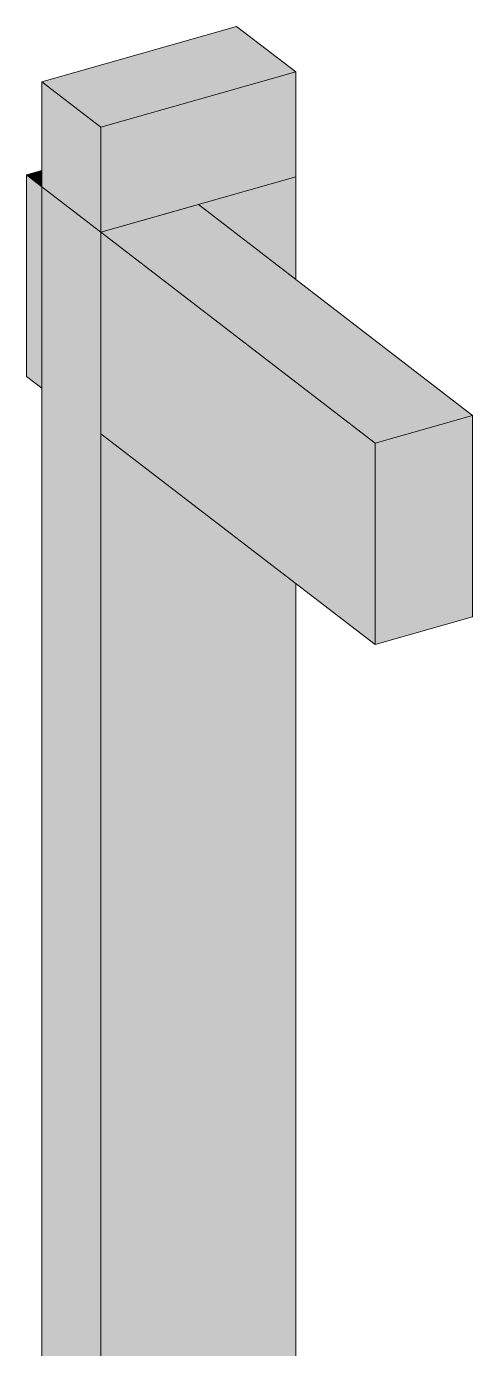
# Model space of a CAD drawing. Header units: metres. Extents: x 34 to 87, y -2.3 to 19.3.
# Drawn here: x 62.774 to 63.361, y 16.837 to 18.577 of the extents above; entities that cross this region are included whole.
import ezdxf

# ---------------------------------------------------------------- set-up
doc = ezdxf.new("R2010")
doc.units = ezdxf.units.M
doc.layers.add('A-COLS', color=7, linetype='Continuous', lineweight=5)
doc.layers.add('S-BEAM', color=7, linetype='Continuous', lineweight=5)

# ---------------------------------------------------------------- blocks, each defined once
blk = doc.blocks.new('IFC_ifc-5-3D_DT_01')
at = {"layer": 'A-COLS', "true_color": 0x7f7f7f}
blk.add_hatch(color=8, dxfattribs=at).paths.add_polyline_path([(-24.3512, 18.4443), (-24.0948, 18.5171), (-24.1727, 18.5771), (-24.4291, 18.5042), (-24.3765, 18.4638)])
at = {"layer": 'A-COLS', "true_color": 0x373737}
for points in [[(-24.3512, 18.3061), (-24.3512, 18.4443), (-24.4291, 18.5042), (-24.4291, 18.366), (-24.3985, 18.3425)], [(-24.3512, 18.3061), (-24.0948, 18.3789), (-24.0948, 18.5171), (-24.3512, 18.4443), (-24.3512, 18.3425)], [(-24.3512, 15.6099), (-24.3512, 18.3061), (-24.4291, 18.366), (-24.4291, 15.6698)]]:
    blk.add_hatch(color=250, dxfattribs=at).paths.add_polyline_path(points)
h = blk.add_hatch(color=250, dxfattribs=at)
h.paths.add_polyline_path([(-24.3512, 15.6099), (-24.0948, 15.6827), (-24.0948, 17.8437), (-24.3512, 18.0409), (-24.3512, 15.6463)])
h.paths.add_polyline_path([(-24.0948, 18.2439), (-24.0948, 18.3789), (-24.223, 18.3425), (-24.1757, 18.3061)])
at = {"layer": 'S-BEAM', "true_color": 0x767657}
for points in [[(-24.4291, 18.366), (-24.4291, 18.3874), (-24.4493, 18.3816)], [(-24.4291, 18.1008), (-24.4291, 18.366), (-24.4493, 18.3816), (-24.4493, 18.1164)], [(-23.9904, 18.0285), (-23.8622, 18.065), (-24.223, 18.3425), (-24.3512, 18.3061), (-24.0948, 18.1089)], [(-23.9904, 17.7633), (-23.9904, 18.0285), (-24.3512, 18.3061), (-24.3512, 18.0409), (-24.0948, 17.8437)]]:
    blk.add_hatch(color=47, dxfattribs=at).paths.add_polyline_path(points)
at = {"layer": 'S-BEAM', "true_color": 0x7f7f7f}
blk.add_hatch(color=8, dxfattribs=at).paths.add_polyline_path([(-23.9904, 17.7633), (-23.8622, 17.7997), (-23.8622, 18.065), (-23.9904, 18.0285)])
at = {"layer": 'A-COLS', "color": 253, "lineweight": 18, "true_color": 0xaaaaaa}
for p, q in [((-24.1727, 18.5771), (-24.4291, 18.5042)), ((-24.0948, 18.5171), (-24.1727, 18.5771)), ((-24.4291, 18.5042), (-24.3512, 18.4443)), ((-24.4291, 18.5042), (-24.4291, 18.366)), ((-24.3512, 18.4443), (-24.0948, 18.5171)), ((-24.0948, 18.3789), (-24.0948, 18.5171)), ((-24.3512, 18.4443), (-24.3512, 18.3061)), ((-24.4291, 18.366), (-24.3512, 18.3061)), ((-24.4291, 18.366), (-24.4291, 15.6698)), ((-24.3512, 18.3061), (-24.4291, 18.366)), ((-24.3512, 18.3061), (-24.0948, 18.3789)), ((-24.0948, 18.3789), (-24.3512, 18.3061)), ((-24.0948, 18.2439), (-24.0948, 18.3789)), ((-24.3512, 18.3061), (-24.3512, 15.6099)), ((-24.0948, 15.6827), (-24.0948, 17.8437))]:
    blk.add_line(p, q, dxfattribs=at)
at = {"layer": 'S-BEAM', "color": 253, "lineweight": 18, "true_color": 0xaaaaaa}
for p, q in [((-24.4493, 18.3816), (-24.4291, 18.3874)), ((-24.4493, 18.1164), (-24.4493, 18.3816)), ((-24.4493, 18.3816), (-24.4291, 18.366)), ((-24.4291, 18.366), (-24.4291, 18.1008)), ((-24.3512, 18.3061), (-24.223, 18.3425)), ((-23.8622, 18.065), (-24.223, 18.3425)), ((-24.3512, 18.0409), (-24.3512, 18.3061)), ((-24.3512, 18.3061), (-23.9904, 18.0285)), ((-24.4291, 18.1008), (-24.4493, 18.1164)), ((-23.8622, 18.065), (-23.9904, 18.0285)), ((-23.8622, 17.7997), (-23.8622, 18.065)), ((-23.9904, 17.7633), (-24.3512, 18.0409)), ((-23.9904, 18.0285), (-23.9904, 17.7633)), ((-23.9904, 17.7633), (-23.8622, 17.7997))]:
    blk.add_line(p, q, dxfattribs=at)

msp = doc.modelspace()

# ---------------------------------------------------------------- block references
at = {"lineweight": 5}
msp.add_blockref('IFC_ifc-5-3D_DT_01', (87.2234, 0), dxfattribs=at)

doc.saveas('drawing.dxf')
